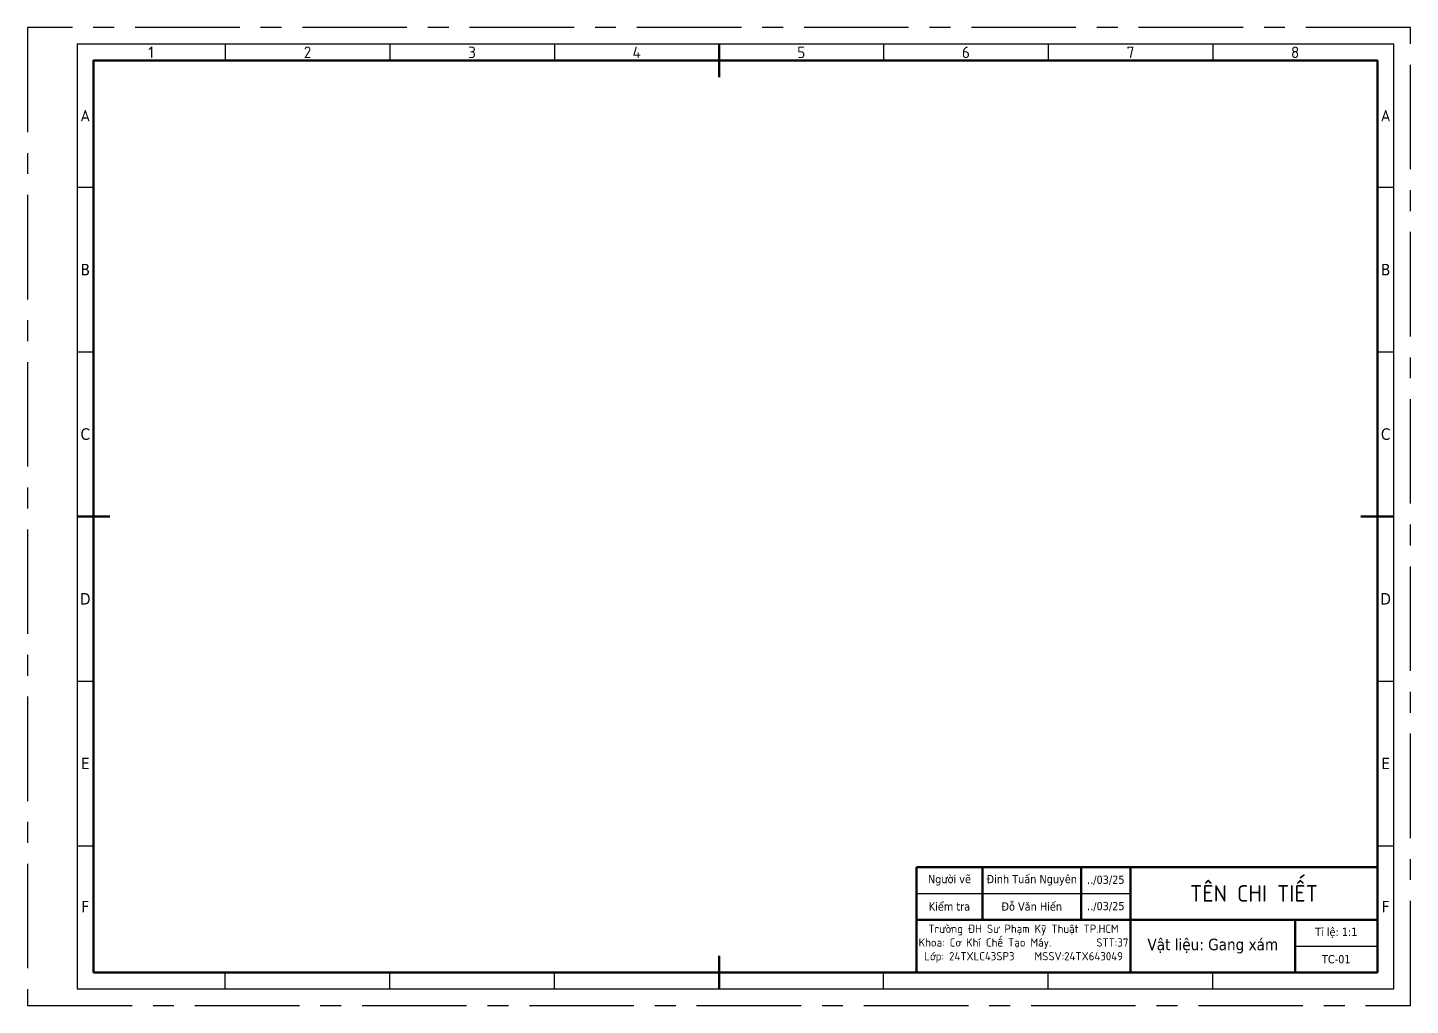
# Model space of a CAD drawing. Header units: millimetres. Extents: x 0 to 6592, y -2299 to 699.
# Drawn here: x 0 to 420, y 0 to 297 of the extents above; entities that cross this region are included whole.
import ezdxf

# ---------------------------------------------------------------- set-up
doc = ezdxf.new("R2010")
doc.units = ezdxf.units.MM
doc.linetypes.add('CENTER', pattern=[50.8, 31.75, -6.35, 6.35, -6.35])
for name, color, linetype, lineweight in [('dldam', 7, 'Continuous', 50), ('dlmanh', 212, 'Continuous', 25), ('dtam', 92, 'CENTER', 25)]:
    doc.layers.add(name, color=color, linetype=linetype, lineweight=lineweight)
doc.styles.get("Standard").update_dxf_attribs({"font": 'tahoma.ttf'})

msp = doc.modelspace()

# ---------------------------------------------------------------- linework, layer by layer
at = {"layer": 'dldam'}
for p, q in [((210, 292), (210, 282)), ((15, 148.5), (25, 148.5)), ((415, 148.5), (405, 148.5)), ((270, 10), (270, 42)), ((270, 42), (410, 42)), ((290, 26), (290, 42)), ((320, 26), (320, 42)), ((335, 10), (335, 42)), ((410, 42), (410, 10)), ((270, 26), (410, 26)), ((385, 26), (385, 10)), ((210, 5), (210, 15))]:
    msp.add_line(p, q, dxfattribs=at)
msp.add_lwpolyline([(20, 10), (410, 10), (410, 287), (20, 287)], close=True, dxfattribs=at)
at = {"layer": 'dlmanh'}
for p, q in [((60, 292), (60, 287)), ((110, 292), (110, 287)), ((160, 292), (160, 287)), ((260, 292), (260, 287)), ((310, 292), (310, 287)), ((360, 292), (360, 287)), ((15, 248.5), (20, 248.5)), ((410, 248.5), (415, 248.5)), ((15, 198.5), (20, 198.5)), ((410, 198.5), (415, 198.5)), ((15, 98.5), (20, 98.5)), ((410, 98.5), (415, 98.5)), ((15, 48.5), (20, 48.5)), ((410, 48.5), (415, 48.5)), ((270, 34), (335, 34)), ((385, 18), (410, 18)), ((60, 5), (60, 10)), ((110, 5), (110, 10)), ((160, 5), (160, 10)), ((260, 5), (260, 10)), ((310, 5), (310, 10)), ((360, 5), (360, 10))]:
    msp.add_line(p, q, dxfattribs=at)
msp.add_lwpolyline([(15, 5), (415, 5), (415, 292), (15, 292)], close=True, dxfattribs=at)
at = {"layer": 'dtam'}
msp.add_lwpolyline([(0, 0), (420, 0), (420, 297), (0, 297)], close=True, dxfattribs=at)

# ---------------------------------------------------------------- texts
at = {"layer": 'dldam', "char_height": 3.5, "attachment_point": 5}
for s, width, insert in [('\\pxqc;{\\fTCVN 7284|b0|i0|c0|p34;\\C244;\\c1973145;1}', 45, (37.5, 289.5)), ('\\pxqc;{\\fTCVN 7284|b0|i0|c0|p34;\\C242;\\c2564301;2}', 50, (85, 289.5)), ('\\pxqc;{\\fTCVN 7284|b0|i0|c0|p34;\\C242;\\c2564301;3}', 50, (135, 289.5)), ('\\pxqc;{\\fTCVN 7284|b0|i0|c0|p34;\\C242;\\c2564301;4}', 50, (185, 289.5)), ('\\pxqc;{\\fTCVN 7284|b0|i0|c0|p34;\\C242;\\c2564301;5}', 50, (235, 289.5)), ('\\pxqc;{\\fTCVN 7284|b0|i0|c0|p34;\\C242;\\c2564301;6}', 50, (285, 289.5)), ('\\pxqc;{\\fTCVN 7284|b0|i0|c0|p34;\\C242;\\c2564301;7}', 50, (335, 289.5)), ('\\pxqc;{\\fTCVN 7284|b0|i0|c0|p34;\\C242;\\c2564301;8}', 50, (385, 289.5)), ('\\pxqc;{\\fTCVN 7284|b0|i0|c0|p34;A}', 5, (17.5, 270.25)), ('\\pxqc;{\\fTCVN 7284|b0|i0|c0|p34;A}', 5, (412.5, 270.25)), ('\\pxqc;B', 5, (17.5, 223.5)), ('\\pxqc;B', 5, (412.5, 223.5)), ('\\pxqc;C', 5, (17.5, 173.5)), ('\\pxqc;C', 5, (412.5, 173.5)), ('\\pxqc;D', 5, (17.5, 123.5)), ('\\pxqc;D', 5, (412.5, 123.5)), ('\\pxqc;E', 5, (17.5, 73.5)), ('\\pxqc;E', 5, (412.5, 73.5)), ('\\pxqc;F', 5, (17.5, 30)), ('\\pxqc;F', 5, (412.5, 30))]:
    msp.add_mtext_dynamic_manual_height_columns(s, width=width, gutter_width=12.5, heights=[0], dxfattribs=dict(at, insert=insert))
at = {"layer": 'dlmanh', "attachment_point": 5}
for s, width, insert, char_height in [('\\pxqc;Người vẽ', 20, (280, 38), 2.5), ('\\pxqc;Đinh Tuấn Nguyên', 30, (305, 38), 2.5), ('\\pxqc;../03/25', 15, (327.5, 38), 2.5), ('\\pxqc;{\\fTCVN 7284|b0|i0|c0|p34;TÊN CHI TIẾT}', 75, (372.5, 34), 5), ('\\pxqc;Kiểm tra', 20, (280, 30), 2.5), ('\\pxqc;Đỗ Văn Hiến', 30, (305, 30), 2.5), ('\\pxqc;../03/25', 15, (327.5, 30), 2.5), ('\\pxqc;{\\fTCVN 7284|b0|i0|c0|p34;Trường ĐH Sư Phạm Kỹ Thuật TP.HCM\\PKhoa: Cơ Khí Chế Tạo Máy.         STT:37\\PLớp: 24TXLC43SP3    MSSV:24TX643049}', 65, (302.5, 18.72), 2.5), ('\\pxqc;Tỉ lệ: 1:1', 25, (397.5, 22), 2.5), ('\\pxqc;Vật liệu: Gang xám', 50, (360, 18), 3.5), ('\\pxqc;TC-01', 25, (397.5, 14), 2.5)]:
    msp.add_mtext_dynamic_manual_height_columns(s, width=width, gutter_width=12.5, heights=[0], dxfattribs=dict(at, insert=insert, char_height=char_height))

doc.saveas('drawing.dxf')
